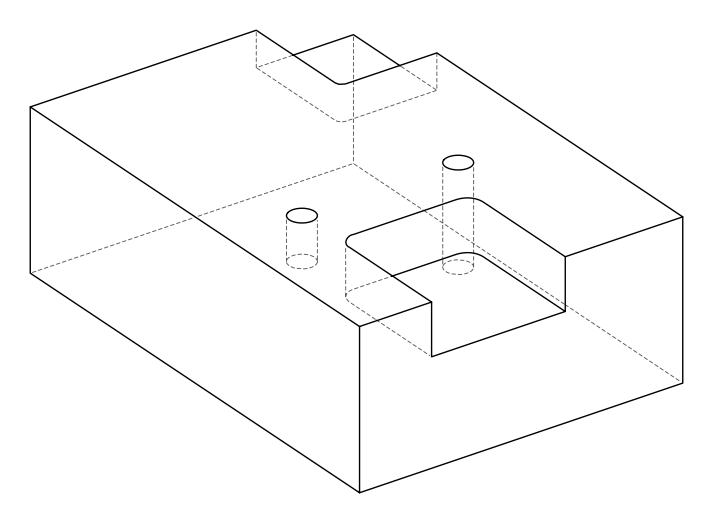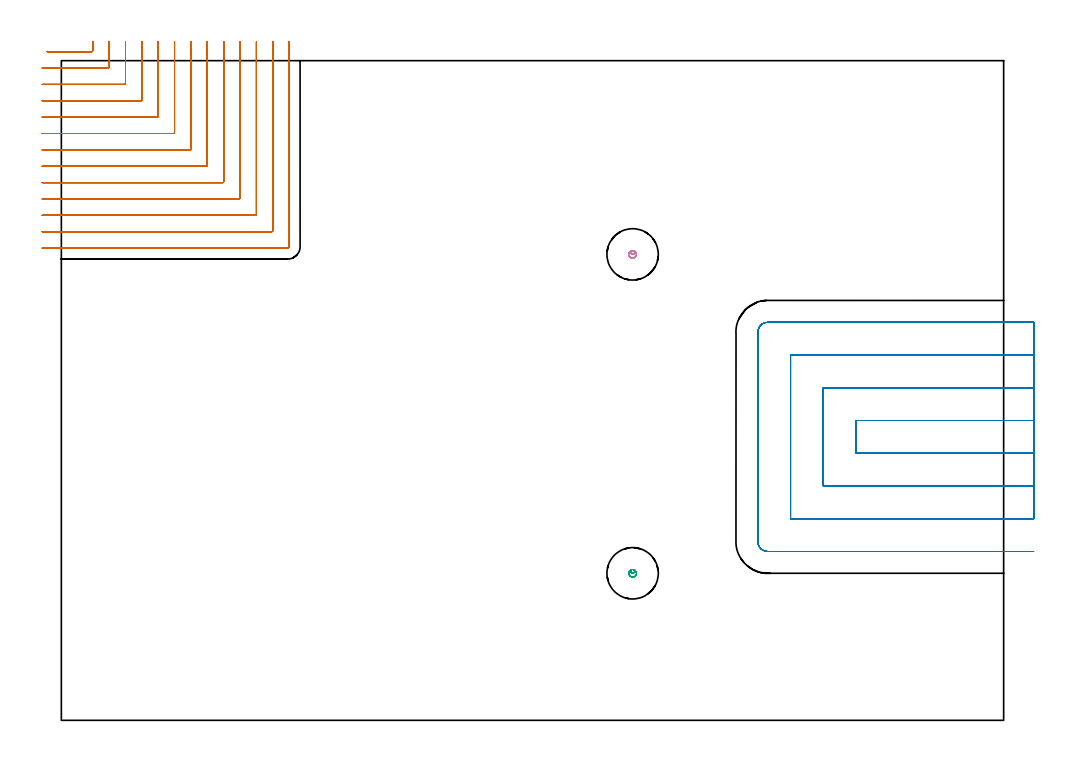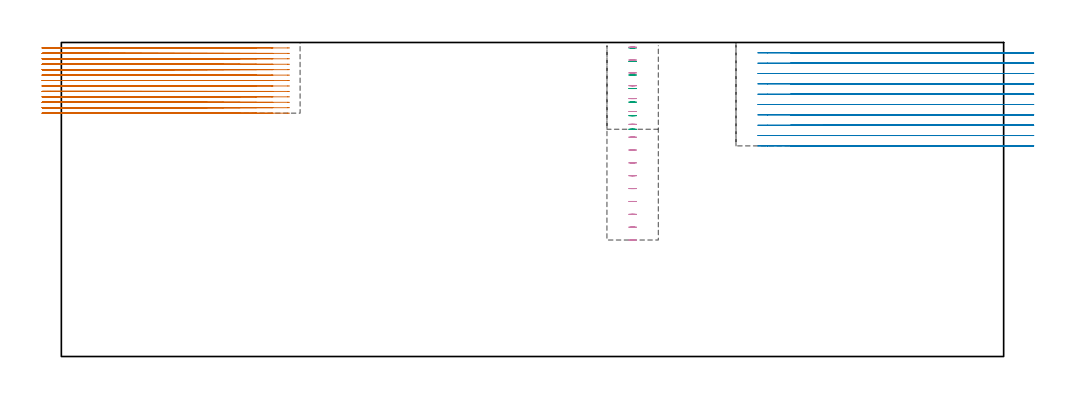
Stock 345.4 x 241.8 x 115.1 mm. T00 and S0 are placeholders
(PLAN: 4 operations, 1 tool changes, 60.3 min)
(1 MILL_CORNER_NOTCH_RECTANGULAR | CORNER_NOTCH_RECTANGULAR | NXT0201_009 | Follow Part, ap 2, ae 75% | 35.72 min | 164651 mm3)
(2 MILL_SLOT | SLOT_PARTIAL_RECTANGULAR | NXT0201_012 | Follow Part, ap 4, ae 75% | 23.36 min | 369652 mm3)
(3 MILL_BLIND_HOLE_FROM_SOLID_MATERIAL | STEP1POCKET | NXT0201_012 | Spiral | 0.38 min | 8842 mm3)
(4 MILL_BLIND_HOLE_FROM_SOLID_MATERIAL_1 | STEP1POCKET_1 | NXT0201_012 | Spiral | 0.86 min | 20088 mm3)
(TOOL NXT0201_009 | ENDMILL 8mm [2P460-0800-NA 1630] | D8 FL26 Z6)
(TOOL NXT0201_012 | ENDMILL 16mm [2P460-1600-NA 1630] | D16 FL38 Z6)
(OP 1 MILL_CORNER_NOTCH_RECTANGULAR)
G17 G21 G94 G90
T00 M6
G54
G17 G0 G90 X-5.261 Y245.1 S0 M3
G43 Z125.1 H1
Z113.108
G94 G1 X-2.261 F250.
X11.105 F500.
G3 X11.5 Y245.495 R0.4
G2 X11.499 Y245.8 R72.
G1 Y248.8 F250.
G0 Z125.1
X-7. Y239.1
Z113.108
G1 X-4.
X17.105 F500.
G3 X17.5 Y239.495 R0.4
G1 Y245.8
Y248.8 F250.
G0 Z125.1
X-7. Y233.1
Z113.108
G1 X-4.
X23.104 F500.
G3 X23.5 Y233.496 R0.4
G1 Y245.8
Y248.8 F250.
G0 Z125.1
X-7. Y227.1
Z113.108
G1 X-4.
X29.104 F500.
G3 X29.5 Y227.496 R0.4
G1 Y245.8
Y248.8 F250.
G0 Z125.1
X-7. Y221.1
Z113.108
G1 X-4.
X35.104 F500.
G3 X35.5 Y221.496 R0.4
G1 Y245.8
Y248.8 F250.
G0 Z125.1
X-7. Y215.1
Z113.108
G1 X-4.
X41.104 F500.
G3 X41.5 Y215.496 R0.4
G1 Y245.8
Y248.8 F250.
G0 Z125.1
X-7. Y209.1
Z113.108
G1 X-4.
X47.104 F500.
G3 X47.5 Y209.496 R0.4
G1 Y245.8
Y248.8 F250.
G0 Z125.1
X-7. Y203.1
Z113.108
G1 X-4.
X53.103 F500.
G3 X53.5 Y203.497 R0.4
G1 Y245.8
Y248.8 F250.
G0 Z125.1
X-7. Y197.1
Z113.108
G1 X-4.
X59.103 F500.
G3 X59.5 Y197.497 R0.4
G1 Y245.8
Y248.8 F250.
G0 Z125.1
X-7. Y191.1
Z113.108
G1 X-4.
X65.103 F500.
G3 X65.5 Y191.497 R0.4
G1 Y245.8
Y248.8 F250.
G0 Z125.1
X-7. Y185.1
Z113.108
G1 X-4.
X71.103 F500.
G3 X71.5 Y185.497 R0.4
G1 Y245.8
Y248.8 F250.
G0 Z125.1
X-7. Y179.1
Z113.108
G1 X-4.
X77.103 F500.
G3 X77.5 Y179.497 R0.4
G1 Y245.8
Y248.8 F250.
G0 Z125.1
X-7. Y173.1
Z113.108
G1 X-4.
X83. F500.
G3 X83.5 Y173.6 R0.5
G1 Y245.8
Y248.8 F250.
G0 Z125.1
X-5.261 Y245.1
Z111.115
G1 X-2.261
X11.105 F500.
G3 X11.5 Y245.495 R0.4
G2 X11.499 Y245.8 R72.
G1 Y248.8 F250.
G0 Z125.1
X-7. Y239.1
Z111.115
G1 X-4.
X17.105 F500.
G3 X17.5 Y239.495 R0.4
G1 Y245.8
Y248.8 F250.
G0 Z125.1
X-7. Y233.1
Z111.115
G1 X-4.
X23.104 F500.
G3 X23.5 Y233.496 R0.4
G1 Y245.8
Y248.8 F250.
G0 Z125.1
X-7. Y227.1
Z111.115
G1 X-4.
X29.104 F500.
G3 X29.5 Y227.496 R0.4
G1 Y245.8
Y248.8 F250.
G0 Z125.1
X-7. Y221.1
Z111.115
G1 X-4.
X35.104 F500.
G3 X35.5 Y221.496 R0.4
G1 Y245.8
Y248.8 F250.
G0 Z125.1
X-7. Y215.1
Z111.115
G1 X-4.
X41.104 F500.
G3 X41.5 Y215.496 R0.4
G1 Y245.8
Y248.8 F250.
G0 Z125.1
X-7. Y209.1
Z111.115
G1 X-4.
X47.104 F500.
G3 X47.5 Y209.496 R0.4
G1 Y245.8
Y248.8 F250.
G0 Z125.1
X-7. Y203.1
Z111.115
G1 X-4.
X53.103 F500.
G3 X53.5 Y203.497 R0.4
G1 Y245.8
Y248.8 F250.
G0 Z125.1
X-7. Y197.1
Z111.115
G1 X-4.
X59.103 F500.
G3 X59.5 Y197.497 R0.4
G1 Y245.8
Y248.8 F250.
G0 Z125.1
X-7. Y191.1
Z111.115
G1 X-4.
X65.103 F500.
G3 X65.5 Y191.497 R0.4
G1 Y245.8
Y248.8 F250.
G0 Z125.1
X-7. Y185.1
Z111.115
G1 X-4.
X71.103 F500.
G3 X71.5 Y185.497 R0.4
G1 Y245.8
Y248.8 F250.
G0 Z125.1
X-7. Y179.1
Z111.115
G1 X-4.
X77.103 F500.
G3 X77.5 Y179.497 R0.4
G1 Y245.8
Y248.8 F250.
G0 Z125.1
X-7. Y173.1
Z111.115
G1 X-4.
X83. F500.
G3 X83.5 Y173.6 R0.5
G1 Y245.8
Y248.8 F250.
G0 Z125.1
X-5.261 Y245.1
Z109.123
G1 X-2.261
X11.105 F500.
G3 X11.5 Y245.495 R0.4
G2 X11.499 Y245.8 R72.
G1 Y248.8 F250.
G0 Z125.1
X-7. Y239.1
Z109.123
G1 X-4.
X17.105 F500.
G3 X17.5 Y239.495 R0.4
G1 Y245.8
Y248.8 F250.
G0 Z125.1
X-7. Y233.1
Z109.123
G1 X-4.
X23.104 F500.
G3 X23.5 Y233.496 R0.4
G1 Y245.8
Y248.8 F250.
G0 Z125.1
X-7. Y227.1
Z109.123
G1 X-4.
X29.104 F500.
G3 X29.5 Y227.496 R0.4
G1 Y245.8
Y248.8 F250.
G0 Z125.1
X-7. Y221.1
Z109.123
G1 X-4.
X35.104 F500.
G3 X35.5 Y221.496 R0.4
G1 Y245.8
Y248.8 F250.
G0 Z125.1
X-7. Y215.1
Z109.123
G1 X-4.
X41.104 F500.
G3 X41.5 Y215.496 R0.4
G1 Y245.8
Y248.8 F250.
G0 Z125.1
X-7. Y209.1
Z109.123
G1 X-4.
X47.104 F500.
G3 X47.5 Y209.496 R0.4
G1 Y245.8
Y248.8 F250.
G0 Z125.1
X-7. Y203.1
Z109.123
G1 X-4.
X53.103 F500.
G3 X53.5 Y203.497 R0.4
G1 Y245.8
Y248.8 F250.
G0 Z125.1
X-7. Y197.1
Z109.123
G1 X-4.
X59.103 F500.
G3 X59.5 Y197.497 R0.4
G1 Y245.8
Y248.8 F250.
G0 Z125.1
X-7. Y191.1
Z109.123
G1 X-4.
X65.103 F500.
G3 X65.5 Y191.497 R0.4
G1 Y245.8
Y248.8 F250.
G0 Z125.1
X-7. Y185.1
Z109.123
G1 X-4.
X71.103 F500.
G3 X71.5 Y185.497 R0.4
G1 Y245.8
Y248.8 F250.
G0 Z125.1
X-7. Y179.1
Z109.123
G1 X-4.
X77.103 F500.
G3 X77.5 Y179.497 R0.4
G1 Y245.8
Y248.8 F250.
G0 Z125.1
X-7. Y173.1
Z109.123
G1 X-4.
X83. F500.
G3 X83.5 Y173.6 R0.5
G1 Y245.8
Y248.8 F250.
G0 Z125.1
X-5.261 Y245.1
Z107.131
G1 X-2.261
X11.105 F500.
G3 X11.5 Y245.495 R0.4
G2 X11.499 Y245.8 R72.
G1 Y248.8 F250.
G0 Z125.1
X-7. Y239.1
Z107.131
G1 X-4.
X17.105 F500.
G3 X17.5 Y239.495 R0.4
G1 Y245.8
Y248.8 F250.
G0 Z125.1
X-7. Y233.1
Z107.131
G1 X-4.
X23.104 F500.
G3 X23.5 Y233.496 R0.4
G1 Y245.8
Y248.8 F250.
G0 Z125.1
X-7. Y227.1
Z107.131
G1 X-4.
X29.104 F500.
G3 X29.5 Y227.496 R0.4
G1 Y245.8
Y248.8 F250.
G0 Z125.1
X-7. Y221.1
Z107.131
G1 X-4.
X35.104 F500.
G3 X35.5 Y221.496 R0.4
G1 Y245.8
Y248.8 F250.
G0 Z125.1
X-7. Y215.1
Z107.131
G1 X-4.
X41.104 F500.
G3 X41.5 Y215.496 R0.4
G1 Y245.8
Y248.8 F250.
G0 Z125.1
X-7. Y209.1
Z107.131
G1 X-4.
X47.104 F500.
G3 X47.5 Y209.496 R0.4
G1 Y245.8
Y248.8 F250.
G0 Z125.1
X-7. Y203.1
Z107.131
G1 X-4.
X53.103 F500.
G3 X53.5 Y203.497 R0.4
G1 Y245.8
Y248.8 F250.
G0 Z125.1
X-7. Y197.1
Z107.131
G1 X-4.
X59.103 F500.
G3 X59.5 Y197.497 R0.4
G1 Y245.8
Y248.8 F250.
G0 Z125.1
X-7. Y191.1
Z107.131
G1 X-4.
X65.103 F500.
G3 X65.5 Y191.497 R0.4
G1 Y245.8
Y248.8 F250.
G0 Z125.1
X-7. Y185.1
Z107.131
G1 X-4.
X71.103 F500.
G3 X71.5 Y185.497 R0.4
G1 Y245.8
Y248.8 F250.
G0 Z125.1
X-7. Y179.1
Z107.131
G1 X-4.
X77.103 F500.
G3 X77.5 Y179.497 R0.4
G1 Y245.8
Y248.8 F250.
G0 Z125.1
X-7. Y173.1
Z107.131
G1 X-4.
X83. F500.
G3 X83.5 Y173.6 R0.5
G1 Y245.8
Y248.8 F250.
G0 Z125.1
X-5.261 Y245.1
Z105.138
G1 X-2.261
X11.105 F500.
G3 X11.5 Y245.495 R0.4
G2 X11.499 Y245.8 R72.
G1 Y248.8 F250.
G0 Z125.1
X-7. Y239.1
Z105.138
G1 X-4.
X17.105 F500.
G3 X17.5 Y239.495 R0.4
G1 Y245.8
Y248.8 F250.
G0 Z125.1
X-7. Y233.1
Z105.138
G1 X-4.
X23.104 F500.
G3 X23.5 Y233.496 R0.4
G1 Y245.8
Y248.8 F250.
G0 Z125.1
X-7. Y227.1
Z105.138
G1 X-4.
X29.104 F500.
G3 X29.5 Y227.496 R0.4
G1 Y245.8
Y248.8 F250.
G0 Z125.1
X-7. Y221.1
Z105.138
G1 X-4.
X35.104 F500.
G3 X35.5 Y221.496 R0.4
G1 Y245.8
Y248.8 F250.
G0 Z125.1
X-7. Y215.1
Z105.138
G1 X-4.
X41.104 F500.
G3 X41.5 Y215.496 R0.4
G1 Y245.8
Y248.8 F250.
G0 Z125.1
X-7. Y209.1
Z105.138
G1 X-4.
X47.104 F500.
G3 X47.5 Y209.496 R0.4
G1 Y245.8
Y248.8 F250.
G0 Z125.1
X-7. Y203.1
Z105.138
G1 X-4.
X53.103 F500.
G3 X53.5 Y203.497 R0.4
G1 Y245.8
Y248.8 F250.
G0 Z125.1
X-7. Y197.1
Z105.138
G1 X-4.
X59.103 F500.
G3 X59.5 Y197.497 R0.4
G1 Y245.8
Y248.8 F250.
G0 Z125.1
X-7. Y191.1
Z105.138
G1 X-4.
X65.103 F500.
G3 X65.5 Y191.497 R0.4
G1 Y245.8
Y248.8 F250.
G0 Z125.1
X-7. Y185.1
Z105.138
G1 X-4.
X71.103 F500.
G3 X71.5 Y185.497 R0.4
G1 Y245.8
Y248.8 F250.
G0 Z125.1
X-7. Y179.1
Z105.138
G1 X-4.
X77.103 F500.
G3 X77.5 Y179.497 R0.4
G1 Y245.8
Y248.8 F250.
G0 Z125.1
X-7. Y173.1
Z105.138
G1 X-4.
X83. F500.
G3 X83.5 Y173.6 R0.5
G1 Y245.8
Y248.8 F250.
G0 Z125.1
X-5.261 Y245.1
Z103.146
G1 X-2.261
X11.105 F500.
G3 X11.5 Y245.495 R0.4
G2 X11.499 Y245.8 R72.
G1 Y248.8 F250.
G0 Z125.1
X-7. Y239.1
Z103.146
G1 X-4.
X17.105 F500.
G3 X17.5 Y239.495 R0.4
G1 Y245.8
Y248.8 F250.
G0 Z125.1
X-7. Y233.1
Z103.146
G1 X-4.
X23.104 F500.
G3 X23.5 Y233.496 R0.4
G1 Y245.8
Y248.8 F250.
G0 Z125.1
X-7. Y227.1
Z103.146
G1 X-4.
X29.104 F500.
G3 X29.5 Y227.496 R0.4
G1 Y245.8
Y248.8 F250.
G0 Z125.1
X-7. Y221.1
Z103.146
G1 X-4.
X35.104 F500.
G3 X35.5 Y221.496 R0.4
G1 Y245.8
Y248.8 F250.
G0 Z125.1
X-7. Y215.1
Z103.146
G1 X-4.
X41.104 F500.
G3 X41.5 Y215.496 R0.4
G1 Y245.8
Y248.8 F250.
G0 Z125.1
X-7. Y209.1
Z103.146
G1 X-4.
X47.104 F500.
G3 X47.5 Y209.496 R0.4
G1 Y245.8
Y248.8 F250.
G0 Z125.1
X-7. Y203.1
Z103.146
G1 X-4.
X53.103 F500.
G3 X53.5 Y203.497 R0.4
G1 Y245.8
Y248.8 F250.
G0 Z125.1
X-7. Y197.1
Z103.146
G1 X-4.
X59.103 F500.
G3 X59.5 Y197.497 R0.4
G1 Y245.8
Y248.8 F250.
G0 Z125.1
X-7. Y191.1
Z103.146
G1 X-4.
X65.103 F500.
G3 X65.5 Y191.497 R0.4
G1 Y245.8
Y248.8 F250.
G0 Z125.1
X-7. Y185.1
Z103.146
G1 X-4.
X71.103 F500.
G3 X71.5 Y185.497 R0.4
G1 Y245.8
Y248.8 F250.
G0 Z125.1
X-7. Y179.1
Z103.146
G1 X-4.
X77.103 F500.
G3 X77.5 Y179.497 R0.4
G1 Y245.8
Y248.8 F250.
G0 Z125.1
X-7. Y173.1
Z103.146
G1 X-4.
X83. F500.
G3 X83.5 Y173.6 R0.5
G1 Y245.8
Y248.8 F250.
G0 Z125.1
X-5.261 Y245.1
Z101.154
G1 X-2.261
X11.105 F500.
G3 X11.5 Y245.495 R0.4
G2 X11.499 Y245.8 R72.
G1 Y248.8 F250.
G0 Z125.1
X-7. Y239.1
Z101.154
G1 X-4.
X17.105 F500.
G3 X17.5 Y239.495 R0.4
G1 Y245.8
Y248.8 F250.
G0 Z125.1
X-7. Y233.1
Z101.154
G1 X-4.
X23.104 F500.
G3 X23.5 Y233.496 R0.4
G1 Y245.8
Y248.8 F250.
G0 Z125.1
X-7. Y227.1
Z101.154
G1 X-4.
X29.104 F500.
G3 X29.5 Y227.496 R0.4
G1 Y245.8
Y248.8 F250.
G0 Z125.1
X-7. Y221.1
Z101.154
G1 X-4.
X35.104 F500.
G3 X35.5 Y221.496 R0.4
G1 Y245.8
Y248.8 F250.
G0 Z125.1
X-7. Y215.1
Z101.154
G1 X-4.
X41.104 F500.
G3 X41.5 Y215.496 R0.4
G1 Y245.8
Y248.8 F250.
G0 Z125.1
X-7. Y209.1
Z101.154
G1 X-4.
X47.104 F500.
G3 X47.5 Y209.496 R0.4
G1 Y245.8
Y248.8 F250.
G0 Z125.1
X-7. Y203.1
Z101.154
G1 X-4.
X53.103 F500.
G3 X53.5 Y203.497 R0.4
G1 Y245.8
Y248.8 F250.
G0 Z125.1
X-7. Y197.1
Z101.154
G1 X-4.
X59.103 F500.
G3 X59.5 Y197.497 R0.4
G1 Y245.8
Y248.8 F250.
G0 Z125.1
X-7. Y191.1
Z101.154
G1 X-4.
X65.103 F500.
G3 X65.5 Y191.497 R0.4
G1 Y245.8
Y248.8 F250.
G0 Z125.1
X-7. Y185.1
Z101.154
G1 X-4.
X71.103 F500.
G3 X71.5 Y185.497 R0.4
G1 Y245.8
Y248.8 F250.
G0 Z125.1
X-7. Y179.1
Z101.154
G1 X-4.
X77.103 F500.
G3 X77.5 Y179.497 R0.4
G1 Y245.8
Y248.8 F250.
G0 Z125.1
X-7. Y173.1
Z101.154
G1 X-4.
X83. F500.
G3 X83.5 Y173.6 R0.5
G1 Y245.8
Y248.8 F250.
G0 Z125.1
X-5.261 Y245.1
Z99.162
G1 X-2.261
X11.105 F500.
G3 X11.5 Y245.495 R0.4
G2 X11.499 Y245.8 R72.
G1 Y248.8 F250.
G0 Z125.1
X-7. Y239.1
Z99.162
G1 X-4.
X17.105 F500.
G3 X17.5 Y239.495 R0.4
G1 Y245.8
Y248.8 F250.
G0 Z125.1
X-7. Y233.1
Z99.162
G1 X-4.
X23.104 F500.
G3 X23.5 Y233.496 R0.4
G1 Y245.8
Y248.8 F250.
G0 Z125.1
X-7. Y227.1
Z99.162
G1 X-4.
X29.104 F500.
G3 X29.5 Y227.496 R0.4
G1 Y245.8
Y248.8 F250.
G0 Z125.1
X-7. Y221.1
Z99.162
G1 X-4.
X35.104 F500.
G3 X35.5 Y221.496 R0.4
G1 Y245.8
Y248.8 F250.
G0 Z125.1
X-7. Y215.1
Z99.162
G1 X-4.
X41.104 F500.
G3 X41.5 Y215.496 R0.4
G1 Y245.8
Y248.8 F250.
G0 Z125.1
X-7. Y209.1
Z99.162
G1 X-4.
X47.104 F500.
G3 X47.5 Y209.496 R0.4
G1 Y245.8
Y248.8 F250.
G0 Z125.1
X-7. Y203.1
Z99.162
G1 X-4.
X53.103 F500.
G3 X53.5 Y203.497 R0.4
G1 Y245.8
Y248.8 F250.
G0 Z125.1
X-7. Y197.1
Z99.162
G1 X-4.
X59.103 F500.
G3 X59.5 Y197.497 R0.4
G1 Y245.8
Y248.8 F250.
G0 Z125.1
X-7. Y191.1
Z99.162
G1 X-4.
X65.103 F500.
G3 X65.5 Y191.497 R0.4
G1 Y245.8
Y248.8 F250.
G0 Z125.1
X-7. Y185.1
Z99.162
G1 X-4.
X71.103 F500.
G3 X71.5 Y185.497 R0.4
G1 Y245.8
Y248.8 F250.
G0 Z125.1
X-7. Y179.1
Z99.162
G1 X-4.
X77.103 F500.
G3 X77.5 Y179.497 R0.4
G1 Y245.8
Y248.8 F250.
G0 Z125.1
X-7. Y173.1
Z99.162
G1 X-4.
X83. F500.
G3 X83.5 Y173.6 R0.5
G1 Y245.8
Y248.8 F250.
G0 Z125.1
X-5.261 Y245.1
Z97.169
G1 X-2.261
X11.105 F500.
G3 X11.5 Y245.495 R0.4
G2 X11.499 Y245.8 R72.
G1 Y248.8 F250.
G0 Z125.1
X-7. Y239.1
Z97.169
G1 X-4.
X17.105 F500.
G3 X17.5 Y239.495 R0.4
G1 Y245.8
Y248.8 F250.
G0 Z125.1
X-7. Y233.1
Z97.169
G1 X-4.
X23.104 F500.
G3 X23.5 Y233.496 R0.4
G1 Y245.8
Y248.8 F250.
G0 Z125.1
X-7. Y227.1
Z97.169
G1 X-4.
X29.104 F500.
G3 X29.5 Y227.496 R0.4
G1 Y245.8
Y248.8 F250.
G0 Z125.1
X-7. Y221.1
Z97.169
G1 X-4.
X35.104 F500.
G3 X35.5 Y221.496 R0.4
G1 Y245.8
Y248.8 F250.
G0 Z125.1
X-7. Y215.1
Z97.169
G1 X-4.
X41.104 F500.
G3 X41.5 Y215.496 R0.4
G1 Y245.8
Y248.8 F250.
G0 Z125.1
X-7. Y209.1
Z97.169
G1 X-4.
X47.104 F500.
G3 X47.5 Y209.496 R0.4
G1 Y245.8
Y248.8 F250.
G0 Z125.1
X-7. Y203.1
Z97.169
G1 X-4.
X53.103 F500.
G3 X53.5 Y203.497 R0.4
G1 Y245.8
Y248.8 F250.
G0 Z125.1
X-7. Y197.1
Z97.169
G1 X-4.
X59.103 F500.
G3 X59.5 Y197.497 R0.4
G1 Y245.8
Y248.8 F250.
G0 Z125.1
X-7. Y191.1
Z97.169
G1 X-4.
X65.103 F500.
G3 X65.5 Y191.497 R0.4
G1 Y245.8
Y248.8 F250.
G0 Z125.1
X-7. Y185.1
Z97.169
G1 X-4.
X71.103 F500.
G3 X71.5 Y185.497 R0.4
G1 Y245.8
Y248.8 F250.
G0 Z125.1
X-7. Y179.1
Z97.169
G1 X-4.
X77.103 F500.
G3 X77.5 Y179.497 R0.4
G1 Y245.8
Y248.8 F250.
G0 Z125.1
X-7. Y173.1
Z97.169
G1 X-4.
X83. F500.
G3 X83.5 Y173.6 R0.5
G1 Y245.8
Y248.8 F250.
G0 Z125.1
X-5.261 Y245.1
Z95.177
G1 X-2.261
X11.105 F500.
G3 X11.5 Y245.495 R0.4
G2 X11.499 Y245.8 R72.
G1 Y248.8 F250.
G0 Z125.1
X-7. Y239.1
Z95.177
G1 X-4.
X17.105 F500.
G3 X17.5 Y239.495 R0.4
G1 Y245.8
Y248.8 F250.
G0 Z125.1
X-7. Y233.1
Z95.177
G1 X-4.
X23.104 F500.
G3 X23.5 Y233.496 R0.4
G1 Y245.8
Y248.8 F250.
G0 Z125.1
X-7. Y227.1
Z95.177
G1 X-4.
X29.104 F500.
G3 X29.5 Y227.496 R0.4
G1 Y245.8
Y248.8 F250.
G0 Z125.1
X-7. Y221.1
Z95.177
G1 X-4.
X35.104 F500.
G3 X35.5 Y221.496 R0.4
G1 Y245.8
Y248.8 F250.
G0 Z125.1
X-7. Y215.1
Z95.177
G1 X-4.
X41.104 F500.
G3 X41.5 Y215.496 R0.4
G1 Y245.8
Y248.8 F250.
G0 Z125.1
X-7. Y209.1
Z95.177
G1 X-4.
X47.104 F500.
G3 X47.5 Y209.496 R0.4
G1 Y245.8
Y248.8 F250.
G0 Z125.1
X-7. Y203.1
Z95.177
G1 X-4.
X53.103 F500.
G3 X53.5 Y203.497 R0.4
G1 Y245.8
Y248.8 F250.
G0 Z125.1
X-7. Y197.1
Z95.177
G1 X-4.
X59.103 F500.
G3 X59.5 Y197.497 R0.4
G1 Y245.8
Y248.8 F250.
G0 Z125.1
X-7. Y191.1
Z95.177
G1 X-4.
X65.103 F500.
G3 X65.5 Y191.497 R0.4
G1 Y245.8
Y248.8 F250.
G0 Z125.1
X-7. Y185.1
Z95.177
G1 X-4.
X71.103 F500.
G3 X71.5 Y185.497 R0.4
G1 Y245.8
Y248.8 F250.
G0 Z125.1
X-7. Y179.1
Z95.177
G1 X-4.
X77.103 F500.
G3 X77.5 Y179.497 R0.4
G1 Y245.8
Y248.8 F250.
G0 Z125.1
X-7. Y173.1
Z95.177
G1 X-4.
X83. F500.
G3 X83.5 Y173.6 R0.5
G1 Y245.8
Y248.8 F250.
G0 Z125.1
X-5.261 Y245.1
Z93.185
G1 X-2.261
X11.105 F500.
G3 X11.5 Y245.495 R0.4
G2 X11.499 Y245.8 R72.
G1 Y248.8 F250.
G0 Z125.1
X-7. Y239.1
Z93.185
G1 X-4.
X17.105 F500.
G3 X17.5 Y239.495 R0.4
G1 Y245.8
Y248.8 F250.
G0 Z125.1
X-7. Y233.1
Z93.185
G1 X-4.
X23.104 F500.
G3 X23.5 Y233.496 R0.4
G1 Y245.8
Y248.8 F250.
G0 Z125.1
X-7. Y227.1
Z93.185
G1 X-4.
X29.104 F500.
G3 X29.5 Y227.496 R0.4
G1 Y245.8
Y248.8 F250.
G0 Z125.1
X-7. Y221.1
Z93.185
G1 X-4.
X35.104 F500.
G3 X35.5 Y221.496 R0.4
G1 Y245.8
Y248.8 F250.
G0 Z125.1
X-7. Y215.1
Z93.185
G1 X-4.
X41.104 F500.
G3 X41.5 Y215.496 R0.4
G1 Y245.8
Y248.8 F250.
G0 Z125.1
X-7. Y209.1
Z93.185
G1 X-4.
X47.104 F500.
G3 X47.5 Y209.496 R0.4
G1 Y245.8
Y248.8 F250.
G0 Z125.1
X-7. Y203.1
Z93.185
G1 X-4.
X53.103 F500.
G3 X53.5 Y203.497 R0.4
G1 Y245.8
Y248.8 F250.
G0 Z125.1
X-7. Y197.1
Z93.185
G1 X-4.
X59.103 F500.
G3 X59.5 Y197.497 R0.4
G1 Y245.8
Y248.8 F250.
G0 Z125.1
X-7. Y191.1
Z93.185
G1 X-4.
X65.103 F500.
G3 X65.5 Y191.497 R0.4
G1 Y245.8
Y248.8 F250.
G0 Z125.1
X-7. Y185.1
Z93.185
G1 X-4.
X71.103 F500.
G3 X71.5 Y185.497 R0.4
G1 Y245.8
Y248.8 F250.
G0 Z125.1
X-7. Y179.1
Z93.185
G1 X-4.
X77.103 F500.
G3 X77.5 Y179.497 R0.4
G1 Y245.8
Y248.8 F250.
G0 Z125.1
X-7. Y173.1
Z93.185
G1 X-4.
X83. F500.
G3 X83.5 Y173.6 R0.5
G1 Y245.8
Y248.8 F250.
G0 Z125.1
X-5.261 Y245.1
Z91.192
G1 X-2.261
X11.105 F500.
G3 X11.5 Y245.495 R0.4
G2 X11.499 Y245.8 R72.
G1 Y248.8 F250.
G0 Z125.1
X-7. Y239.1
Z91.192
G1 X-4.
X17.105 F500.
G3 X17.5 Y239.495 R0.4
G1 Y245.8
Y248.8 F250.
G0 Z125.1
X-7. Y233.1
Z91.192
G1 X-4.
X23.104 F500.
G3 X23.5 Y233.496 R0.4
G1 Y245.8
Y248.8 F250.
G0 Z125.1
X-7. Y227.1
Z91.192
G1 X-4.
X29.104 F500.
G3 X29.5 Y227.496 R0.4
G1 Y245.8
Y248.8 F250.
G0 Z125.1
X-7. Y221.1
Z91.192
G1 X-4.
X35.104 F500.
G3 X35.5 Y221.496 R0.4
G1 Y245.8
Y248.8 F250.
G0 Z125.1
X-7. Y215.1
Z91.192
G1 X-4.
X41.104 F500.
G3 X41.5 Y215.496 R0.4
G1 Y245.8
Y248.8 F250.
G0 Z125.1
X-7. Y209.1
Z91.192
G1 X-4.
X47.104 F500.
G3 X47.5 Y209.496 R0.4
G1 Y245.8
Y248.8 F250.
G0 Z125.1
X-7. Y203.1
Z91.192
G1 X-4.
X53.103 F500.
G3 X53.5 Y203.497 R0.4
G1 Y245.8
Y248.8 F250.
G0 Z125.1
X-7. Y197.1
Z91.192
G1 X-4.
X59.103 F500.
G3 X59.5 Y197.497 R0.4
G1 Y245.8
Y248.8 F250.
G0 Z125.1
X-7. Y191.1
Z91.192
G1 X-4.
X65.103 F500.
G3 X65.5 Y191.497 R0.4
G1 Y245.8
Y248.8 F250.
G0 Z125.1
X-7. Y185.1
Z91.192
G1 X-4.
X71.103 F500.
G3 X71.5 Y185.497 R0.4
G1 Y245.8
Y248.8 F250.
G0 Z125.1
X-7. Y179.1
Z91.192
G1 X-4.
X77.103 F500.
G3 X77.5 Y179.497 R0.4
G1 Y245.8
Y248.8 F250.
G0 Z125.1
X-7. Y173.1
Z91.192
G1 X-4.
X83. F500.
G3 X83.5 Y173.6 R0.5
G1 Y245.8
Y248.8 F250.
G0 Z125.1
X-5.261 Y245.1
Z89.2
G1 X-2.261
X11.105 F500.
G3 X11.5 Y245.495 R0.4
G2 X11.499 Y245.8 R72.
G1 Y248.8 F250.
G0 Z125.1
X-7. Y239.1
Z89.2
G1 X-4.
X17.105 F500.
G3 X17.5 Y239.495 R0.4
G1 Y245.8
Y248.8 F250.
G0 Z125.1
X-7. Y233.1
Z89.2
G1 X-4.
X23.104 F500.
G3 X23.5 Y233.496 R0.4
G1 Y245.8
Y248.8 F250.
G0 Z125.1
X-7. Y227.1
Z89.2
G1 X-4.
X29.104 F500.
G3 X29.5 Y227.496 R0.4
G1 Y245.8
Y248.8 F250.
G0 Z125.1
X-7. Y221.1
Z89.2
G1 X-4.
X35.104 F500.
G3 X35.5 Y221.496 R0.4
G1 Y245.8
Y248.8 F250.
G0 Z125.1
X-7. Y215.1
Z89.2
G1 X-4.
X41.104 F500.
G3 X41.5 Y215.496 R0.4
G1 Y245.8
Y248.8 F250.
G0 Z125.1
X-7. Y209.1
Z89.2
G1 X-4.
X47.104 F500.
G3 X47.5 Y209.496 R0.4
G1 Y245.8
Y248.8 F250.
G0 Z125.1
X-7. Y203.1
Z89.2
G1 X-4.
X53.103 F500.
G3 X53.5 Y203.497 R0.4
G1 Y245.8
Y248.8 F250.
G0 Z125.1
X-7. Y197.1
Z89.2
G1 X-4.
X59.103 F500.
G3 X59.5 Y197.497 R0.4
G1 Y245.8
Y248.8 F250.
G0 Z125.1
X-7. Y191.1
Z89.2
G1 X-4.
X65.103 F500.
G3 X65.5 Y191.497 R0.4
G1 Y245.8
Y248.8 F250.
G0 Z125.1
X-7. Y185.1
Z89.2
G1 X-4.
X71.103 F500.
G3 X71.5 Y185.497 R0.4
G1 Y245.8
Y248.8 F250.
G0 Z125.1
X-7. Y179.1
Z89.2
G1 X-4.
X77.103 F500.
G3 X77.5 Y179.497 R0.4
G1 Y245.8
Y248.8 F250.
G0 Z125.1
X-7. Y173.1
Z89.2
G1 X-4.
X83. F500.
G3 X83.5 Y173.6 R0.5
G1 Y245.8
Y248.8 F250.
G0 Z125.1
M5
M2
(OP 2 MILL_SLOT)
G17 G21 G94 G90
T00 M6
G54
G17 G0 G90 X356.4 Y109.9 S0 M3
G43 Z125.1 H1
Z111.31
G94 G1 X353.4 F250.
X291.3 F500.
Y97.9
X353.4
X356.4 F250.
Y121.9
X353.4
X279.3 F500.
Y85.9
X353.4
X356.4 F250.
Y133.9
X353.4
X267.3 F500.
Y73.9
X353.4
X356.4 F250.
Y145.9
X353.4
X258.9 F500.
G3 X255.3 Y142.3 R3.6
G1 Y65.5
G3 X258.9 Y61.9 R3.6
G1 X353.4
X356.4 F250.
G0 Y109.9 Z107.52
G1 X353.4
X291.3 F500.
Y97.9
X353.4
X356.4 F250.
Y121.9
X353.4
X279.3 F500.
Y85.9
X353.4
X356.4 F250.
Y133.9
X353.4
X267.3 F500.
Y73.9
X353.4
X356.4 F250.
Y145.9
X353.4
X258.9 F500.
G3 X255.3 Y142.3 R3.6
G1 Y65.5
G3 X258.9 Y61.9 R3.6
G1 X353.4
X356.4 F250.
G0 Y109.9 Z103.73
G1 X353.4
X291.3 F500.
Y97.9
X353.4
X356.4 F250.
Y121.9
X353.4
X279.3 F500.
Y85.9
X353.4
X356.4 F250.
Y133.9
X353.4
X267.3 F500.
Y73.9
X353.4
X356.4 F250.
Y145.9
X353.4
X258.9 F500.
G3 X255.3 Y142.3 R3.6
G1 Y65.5
G3 X258.9 Y61.9 R3.6
G1 X353.4
X356.4 F250.
G0 Y109.9 Z99.94
G1 X353.4
X291.3 F500.
Y97.9
X353.4
X356.4 F250.
Y121.9
X353.4
X279.3 F500.
Y85.9
X353.4
X356.4 F250.
Y133.9
X353.4
X267.3 F500.
Y73.9
X353.4
X356.4 F250.
Y145.9
X353.4
X258.9 F500.
G3 X255.3 Y142.3 R3.6
G1 Y65.5
G3 X258.9 Y61.9 R3.6
G1 X353.4
X356.4 F250.
G0 Y109.9 Z96.15
G1 X353.4
X291.3 F500.
Y97.9
X353.4
X356.4 F250.
Y121.9
X353.4
X279.3 F500.
Y85.9
X353.4
X356.4 F250.
Y133.9
X353.4
X267.3 F500.
Y73.9
X353.4
X356.4 F250.
Y145.9
X353.4
X258.9 F500.
G3 X255.3 Y142.3 R3.6
G1 Y65.5
G3 X258.9 Y61.9 R3.6
G1 X353.4
X356.4 F250.
G0 Y109.9 Z92.36
G1 X353.4
X291.3 F500.
Y97.9
X353.4
X356.4 F250.
Y121.9
X353.4
X279.3 F500.
Y85.9
X353.4
X356.4 F250.
Y133.9
X353.4
X267.3 F500.
Y73.9
X353.4
X356.4 F250.
Y145.9
X353.4
X258.9 F500.
G3 X255.3 Y142.3 R3.6
G1 Y65.5
G3 X258.9 Y61.9 R3.6
G1 X353.4
X356.4 F250.
G0 Y109.9 Z88.57
G1 X353.4
X291.3 F500.
Y97.9
X353.4
X356.4 F250.
Y121.9
X353.4
X279.3 F500.
Y85.9
X353.4
X356.4 F250.
Y133.9
X353.4
X267.3 F500.
Y73.9
X353.4
X356.4 F250.
Y145.9
X353.4
X258.9 F500.
G3 X255.3 Y142.3 R3.6
G1 Y65.5
G3 X258.9 Y61.9 R3.6
G1 X353.4
X356.4 F250.
G0 Y109.9 Z84.78
G1 X353.4
X291.3 F500.
Y97.9
X353.4
X356.4 F250.
Y121.9
X353.4
X279.3 F500.
Y85.9
X353.4
X356.4 F250.
Y133.9
X353.4
X267.3 F500.
Y73.9
X353.4
X356.4 F250.
Y145.9
X353.4
X258.9 F500.
G3 X255.3 Y142.3 R3.6
G1 Y65.5
G3 X258.9 Y61.9 R3.6
G1 X353.4
X356.4 F250.
G0 Y109.9 Z80.99
G1 X353.4
X291.3 F500.
Y97.9
X353.4
X356.4 F250.
Y121.9
X353.4
X279.3 F500.
Y85.9
X353.4
X356.4 F250.
Y133.9
X353.4
X267.3 F500.
Y73.9
X353.4
X356.4 F250.
Y145.9
X353.4
X258.9 F500.
G3 X255.3 Y142.3 R3.6
G1 Y65.5
G3 X258.9 Y61.9 R3.6
G1 X353.4
X356.4 F250.
G0 Y109.9 Z77.2
G1 X353.4
X291.3 F500.
Y97.9
X353.4
X356.4 F250.
Y121.9
X353.4
X279.3 F500.
Y85.9
X353.4
X356.4 F250.
Y133.9
X353.4
X267.3 F500.
Y73.9
X353.4
X356.4 F250.
Y145.9
X353.4
X258.9 F500.
G3 X255.3 Y142.3 R3.6
G1 Y65.5
G3 X258.9 Y61.9 R3.6
G1 X353.4
X356.4 F250.
G0 Z125.1
M5
M2
(OP 3 MILL_BLIND_HOLE_FROM_SOLID_MATERIAL)
G17 G21 G94 G90
T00 M6
G54
G17 G0 G90 X209.4 Y53.9 S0 M3
G43 Z125.1 H1
Z113.129
G94 G3 X210.1 Y54.6 R0.7 F250.
X209.4 Y55.3 R0.7
X208. Y53.9 R1.4
X209.4 Y55.3 R-1.4
X208.7 Y54.6 R0.7
X209.4 Y53.9 R0.7
G0 Z108.157
G3 X210.1 Y54.6 R0.7
X209.4 Y55.3 R0.7
X208. Y53.9 R1.4
X209.4 Y55.3 R-1.4
X208.7 Y54.6 R0.7
X209.4 Y53.9 R0.7
G0 Z103.186
G3 X210.1 Y54.6 R0.7
X209.4 Y55.3 R0.7
X208. Y53.9 R1.4
X209.4 Y55.3 R-1.4
X208.7 Y54.6 R0.7
X209.4 Y53.9 R0.7
G0 Z98.214
G3 X210.1 Y54.6 R0.7
X209.4 Y55.3 R0.7
X208. Y53.9 R1.4
X209.4 Y55.3 R-1.4
X208.7 Y54.6 R0.7
X209.4 Y53.9 R0.7
G0 Z93.243
G3 X210.1 Y54.6 R0.7
X209.4 Y55.3 R0.7
X208. Y53.9 R1.4
X209.4 Y55.3 R-1.4
X208.7 Y54.6 R0.7
X209.4 Y53.9 R0.7
G0 Z88.271
G3 X210.1 Y54.6 R0.7
X209.4 Y55.3 R0.7
X208. Y53.9 R1.4
X209.4 Y55.3 R-1.4
X208.7 Y54.6 R0.7
X209.4 Y53.9 R0.7
G0 Z83.3
G3 X210.1 Y54.6 R0.7
X209.4 Y55.3 R0.7
X208. Y53.9 R1.4
X209.4 Y55.3 R-1.4
X208.7 Y54.6 R0.7
X209.4 Y53.9 R0.7
G0 Z125.1
M5
M2
(OP 4 MILL_BLIND_HOLE_FROM_SOLID_MATERIAL_1)
G17 G21 G94 G90
T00 M6
G54
G17 G0 G90 X209.4 Y170.8 S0 M3
G43 Z125.1 H1
Z113.388
G94 G3 X210.1 Y171.5 R0.7 F250.
X209.4 Y172.2 R0.7
X208. Y170.8 R1.4
X209.4 Y172.2 R-1.4
X208.7 Y171.5 R0.7
X209.4 Y170.8 R0.7
G0 Z108.675
G3 X210.1 Y171.5 R0.7
X209.4 Y172.2 R0.7
X208. Y170.8 R1.4
X209.4 Y172.2 R-1.4
X208.7 Y171.5 R0.7
X209.4 Y170.8 R0.7
G0 Z103.963
G3 X210.1 Y171.5 R0.7
X209.4 Y172.2 R0.7
X208. Y170.8 R1.4
X209.4 Y172.2 R-1.4
X208.7 Y171.5 R0.7
X209.4 Y170.8 R0.7
G0 Z99.25
G3 X210.1 Y171.5 R0.7
X209.4 Y172.2 R0.7
X208. Y170.8 R1.4
X209.4 Y172.2 R-1.4
X208.7 Y171.5 R0.7
X209.4 Y170.8 R0.7
G0 Z94.538
G3 X210.1 Y171.5 R0.7
X209.4 Y172.2 R0.7
X208. Y170.8 R1.4
X209.4 Y172.2 R-1.4
X208.7 Y171.5 R0.7
X209.4 Y170.8 R0.7
G0 Z89.825
G3 X210.1 Y171.5 R0.7
X209.4 Y172.2 R0.7
X208. Y170.8 R1.4
X209.4 Y172.2 R-1.4
X208.7 Y171.5 R0.7
X209.4 Y170.8 R0.7
G0 Z85.113
G3 X210.1 Y171.5 R0.7
X209.4 Y172.2 R0.7
X208. Y170.8 R1.4
X209.4 Y172.2 R-1.4
X208.7 Y171.5 R0.7
X209.4 Y170.8 R0.7
G0 Z80.4
G3 X210.1 Y171.5 R0.7
X209.4 Y172.2 R0.7
X208. Y170.8 R1.4
X209.4 Y172.2 R-1.4
X208.7 Y171.5 R0.7
X209.4 Y170.8 R0.7
G0 Z75.688
G3 X210.1 Y171.5 R0.7
X209.4 Y172.2 R0.7
X208. Y170.8 R1.4
X209.4 Y172.2 R-1.4
X208.7 Y171.5 R0.7
X209.4 Y170.8 R0.7
G0 Z70.975
G3 X210.1 Y171.5 R0.7
X209.4 Y172.2 R0.7
X208. Y170.8 R1.4
X209.4 Y172.2 R-1.4
X208.7 Y171.5 R0.7
X209.4 Y170.8 R0.7
G0 Z66.263
G3 X210.1 Y171.5 R0.7
X209.4 Y172.2 R0.7
X208. Y170.8 R1.4
X209.4 Y172.2 R-1.4
X208.7 Y171.5 R0.7
X209.4 Y170.8 R0.7
G0 Z61.55
G3 X210.1 Y171.5 R0.7
X209.4 Y172.2 R0.7
X208. Y170.8 R1.4
X209.4 Y172.2 R-1.4
X208.7 Y171.5 R0.7
X209.4 Y170.8 R0.7
G0 Z56.838
G3 X210.1 Y171.5 R0.7
X209.4 Y172.2 R0.7
X208. Y170.8 R1.4
X209.4 Y172.2 R-1.4
X208.7 Y171.5 R0.7
X209.4 Y170.8 R0.7
G0 Z52.125
G3 X210.1 Y171.5 R0.7
X209.4 Y172.2 R0.7
X208. Y170.8 R1.4
X209.4 Y172.2 R-1.4
X208.7 Y171.5 R0.7
X209.4 Y170.8 R0.7
G0 Z47.413
G3 X210.1 Y171.5 R0.7
X209.4 Y172.2 R0.7
X208. Y170.8 R1.4
X209.4 Y172.2 R-1.4
X208.7 Y171.5 R0.7
X209.4 Y170.8 R0.7
G0 Z42.7
G3 X210.1 Y171.5 R0.7
X209.4 Y172.2 R0.7
X208. Y170.8 R1.4
X209.4 Y172.2 R-1.4
X208.7 Y171.5 R0.7
X209.4 Y170.8 R0.7
G0 Z125.1
M5
M2
